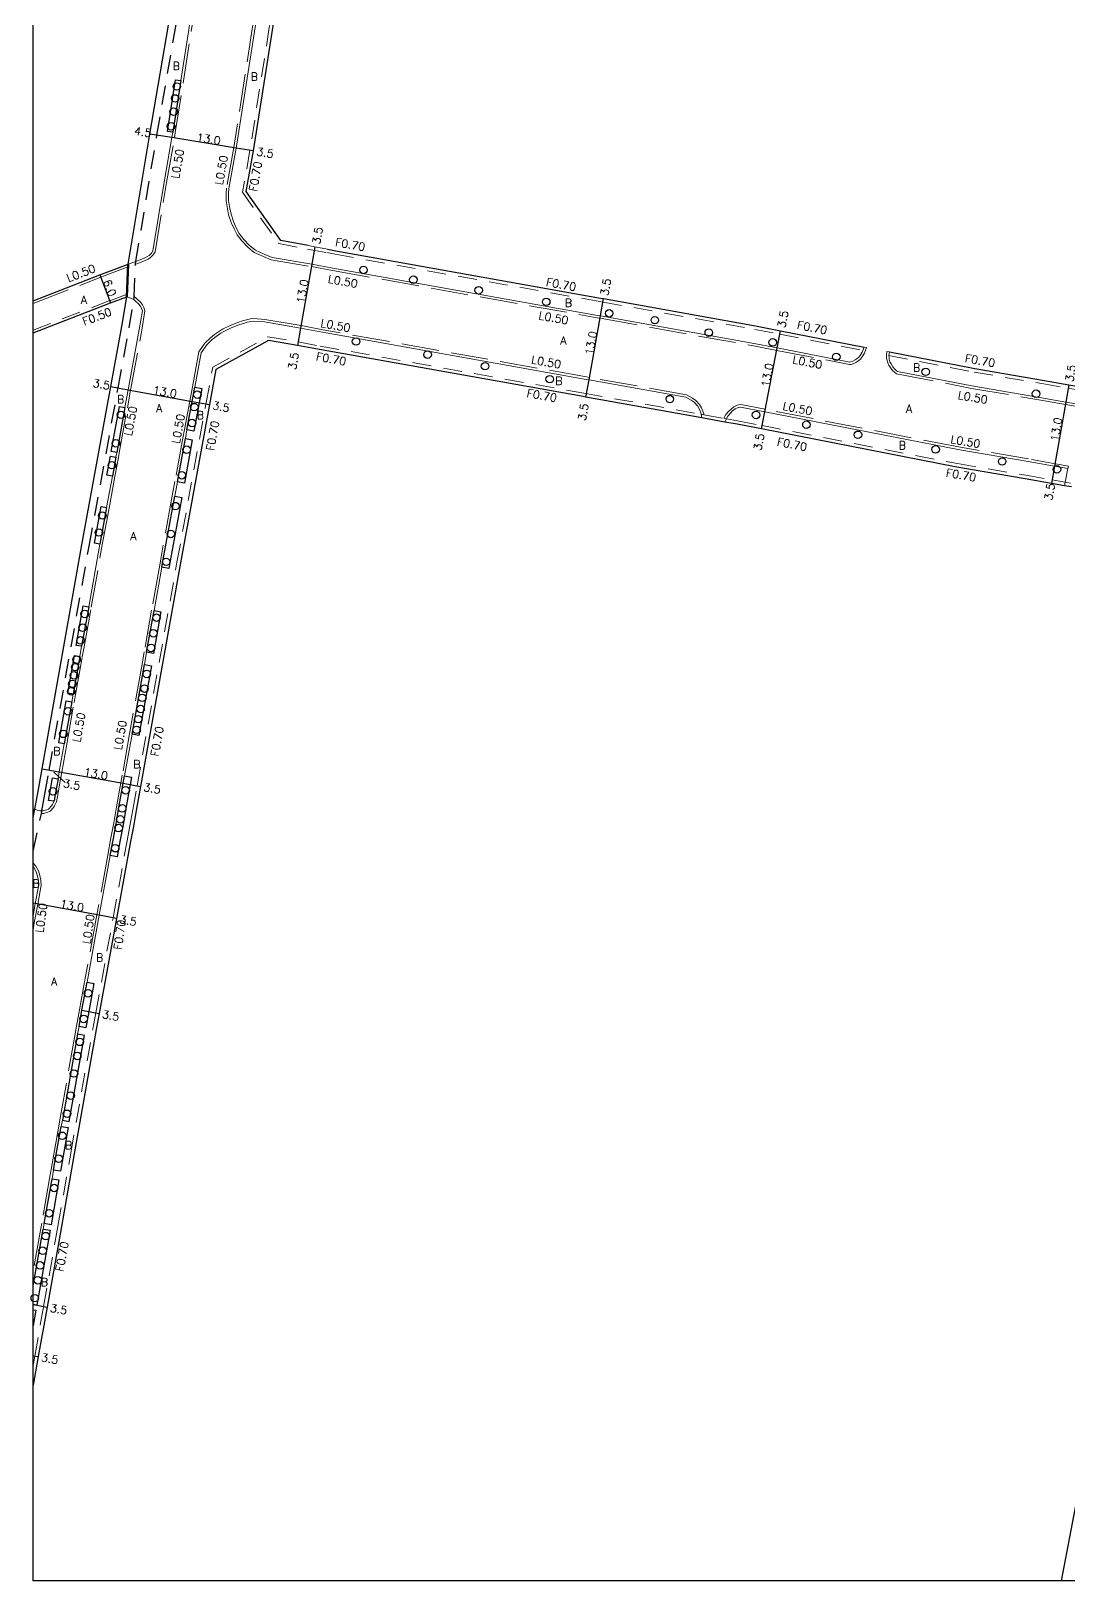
# Model space of a CAD drawing. Header units: metres. Extents: x -11200 to -10400, y -112200 to -111600.
# Drawn here: x -11200.4 to -10993, y -112200 to -111890.1 of the extents above; entities that cross this region are included whole.
import ezdxf

# ---------------------------------------------------------------- set-up
doc = ezdxf.new("R2010")
doc.units = ezdxf.units.M
doc.header["$LTSCALE"] = 2.5
for name, pattern in [('22320', [2.5, 1.5, -1]), ('2233000', [4, 3, -1]), ('51070', [2.5, 1.5, -1])]:
    doc.linetypes.add(name, pattern=pattern)
doc.layers.get('0').update_dxf_attribs({"color": 150, "lineweight": 50})
for name, color, linetype, lineweight in [('2101000', 177, 'Continuous', 30), ('2213000', 6, 'Continuous', 9), ('2232000', 4, '22320', 9), ('2233000', 62, '2233000', 9), ('9201100', 215, 'Continuous', 30), ('9202200', 155, 'Continuous', 60), ('9203500', 155, 'Continuous', 30)]:
    doc.layers.add(name, color=color, linetype=linetype, lineweight=lineweight)
for name, color, linetype in [('2236100', 96, 'Continuous'), ('2238000', 11, 'Continuous'), ('5107000', 24, '51070'), ('9201500', 222, 'Continuous'), ('9201600', 215, 'Continuous'), ('9202100', 82, 'Continuous'), ('999', 7, 'Continuous')]:
    doc.layers.add(name, color=color, linetype=linetype)
doc.styles.add('Dm_Anotation', font='txt.shx', dxfattribs={"bigfont": 'pscdm.shx'})

# ---------------------------------------------------------------- blocks, each defined once
blk = doc.blocks.new('223800')
at = {"color": 0, "linetype": 'Continuous'}
blk.add_circle((0, 0), 0.75, dxfattribs=at)

msp = doc.modelspace()

# ---------------------------------------------------------------- linework, layer by layer
at = {"layer": '2101000'}
for points in [[(-11145.03, -111933.02), (-11150.47, -111932), (-11157.41, -111922.2), (-11155.96, -111914.09), (-11152.11, -111889.54), (-11145.93, -111851.97), (-11144.99, -111846.24)], [(-11181.01, -111936.73), (-11176.69, -111910.73), (-11172.44, -111886.23), (-11171.88, -111882.87)], [(-11141.15, -111933.75), (-11139.5, -111934.06), (-11086.58, -111943.53), (-11085.97, -111943.63), (-11055.62, -111949.08), (-11050.6, -111950.06), (-11033.91, -111953.31)], [(-11200, -111944.04), (-11186.66, -111938.9), (-11181.01, -111936.73)], [(-11200, -111950.47), (-11184.5, -111944.5), (-11181.24, -111943.25)], [(-11199.64, -112045.72), (-11199.08, -112042.48), (-11198.21, -112037.62), (-11190.24, -111992.88), (-11184.43, -111961.22), (-11182.23, -111949.23), (-11181.24, -111943.25)], [(-10992.46, -111981.29), (-10993.87, -111981.04), (-10996.47, -111980.57), (-11001.74, -111979.63), (-11015.4, -111977.3), (-11054.43, -111969.69), (-11059.32, -111968.73), (-11061.75, -111968.3), (-11066.36, -111967.47), (-11089.51, -111963.32), (-11090.07, -111963.22), (-11142.74, -111953.8), (-11147.15, -111952.97), (-11152.96, -111951.99), (-11163.47, -111957.78), (-11164.76, -111964.82), (-11170.56, -111996.43), (-11178.52, -112041.14), (-11179.38, -112045.94), (-11179.94, -112049.15), (-11180.52, -112052.18), (-11183.32, -112067.54), (-11186.78, -112086.53), (-11187.37, -112089.76), (-11191.79, -112114.61), (-11194.33, -112129.16), (-11197.21, -112145.25), (-11198.98, -112155.15), (-11199.25, -112156.65), (-11200, -112160.84)], [(-11028.86, -111954.3), (-11011.77, -111957.63), (-10998.3, -111959.93), (-10993.03, -111960.87), (-10985.4, -111962.13)], [(-11200, -112045.74), (-11199.64, -112045.72)], [(-10994.44, -112200), (-10984.84, -112149.3)]]:
    msp.add_lwpolyline(points, dxfattribs=at)
at = {"layer": '2213000'}
for points in [[(-11181.01, -111936.73), (-11179.45, -111936.21), (-11177.92, -111935.62), (-11177.26, -111935.28), (-11176.83, -111934.99), (-11176.36, -111934.56), (-11176.05, -111934.09), (-11173.82, -111920.36), (-11172.25, -111911.45), (-11172.08, -111910.36), (-11170.46, -111900.04), (-11168.39, -111886.89), (-11168.32, -111886.47), (-11168.47, -111885.89), (-11168.71, -111885.29), (-11169.15, -111884.67), (-11169.85, -111884.06), (-11170.54, -111883.6), (-11170.67, -111883.51), (-11171.88, -111882.87)], [(-11033.91, -111953.31), (-11034.17, -111953.97), (-11034.32, -111954.33), (-11034.71, -111954.98), (-11035.03, -111955.38), (-11035.3, -111955.6), (-11035.71, -111955.89), (-11036.14, -111956.12), (-11036.62, -111956.29), (-11036.8, -111956.31), (-11051.27, -111953.49), (-11056.28, -111952.52), (-11086.59, -111947.08), (-11087.17, -111946.98), (-11140.07, -111937.52), (-11144.26, -111936.73), (-11152.25, -111935.38), (-11153.79, -111934.74), (-11155.58, -111933.95), (-11156.77, -111933), (-11157.9, -111931.79), (-11158.8, -111930.62), (-11159.38, -111929.46), (-11159.94, -111928.22), (-11160.44, -111926.77), (-11160.68, -111925.6), (-11160.94, -111924.02), (-11160.94, -111922.59), (-11160.86, -111921.63), (-11159.41, -111913.53), (-11155.56, -111888.99)], [(-11199.64, -112045.72), (-11199.21, -112045.88), (-11198.63, -112046.02), (-11198.23, -112046.04), (-11197.97, -112046.04), (-11197.25, -112045.83), (-11196.9, -112045.67), (-11196.31, -112045.06), (-11196.16, -112044.8), (-11195.81, -112044.1), (-11195.63, -112043.08), (-11195.01, -112039.6), (-11194.77, -112038.24), (-11193.77, -112032.64), (-11192.28, -112024.27), (-11192, -112022.69), (-11190.66, -112015.18), (-11190.29, -112013.14), (-11188.89, -112005.25), (-11186.79, -111993.5), (-11186.65, -111992.75), (-11185.31, -111985.4), (-11184.16, -111979.12), (-11183.46, -111975.31), (-11183.28, -111974.37), (-11181.64, -111965.4), (-11180.99, -111961.85), (-11178.78, -111949.83), (-11178.16, -111946.1), (-11178.31, -111945.61), (-11178.53, -111945.13), (-11178.9, -111944.65), (-11179.5, -111944.11), (-11179.87, -111943.82), (-11179.98, -111943.74), (-11181.24, -111943.25)], [(-11066.36, -111967.47), (-11066.45, -111966.74), (-11066.6, -111966.29), (-11066.85, -111965.69), (-11067.22, -111965.07), (-11067.91, -111964.36), (-11068.46, -111963.92), (-11069.57, -111963.34), (-11088.89, -111959.88), (-11089.49, -111959.77), (-11142.18, -111950.35), (-11146.53, -111949.53), (-11153.77, -111948.29), (-11155.9, -111948.12), (-11156.45, -111948.2), (-11157.21, -111948.36), (-11157.97, -111948.58), (-11158.71, -111948.83), (-11159.11, -111948.97), (-11160.52, -111949.53), (-11161.91, -111950.19), (-11162.49, -111950.54), (-11163.42, -111951.22), (-11164.23, -111951.83), (-11165.29, -111952.86), (-11166.42, -111954.46), (-11167.68, -111961.33), (-11168.2, -111964.19), (-11169.24, -111969.87), (-11169.56, -111971.61), (-11171.15, -111980.26), (-11171.68, -111983.14), (-11174, -111995.81), (-11174.27, -111997.33), (-11175.81, -112005.99), (-11177.3, -112014.31), (-11177.74, -112016.77), (-11180.22, -112030.72), (-11181.7, -112039.02), (-11181.97, -112040.52), (-11182.83, -112045.34), (-11183.39, -112048.55), (-11183.96, -112051.55), (-11184.59, -112054.99), (-11186.76, -112066.91), (-11189.2, -112080.3), (-11190.23, -112085.91), (-11190.82, -112089.14), (-11191.09, -112090.69), (-11194.15, -112107.87), (-11194.37, -112109.13), (-11195.24, -112114.01), (-11195.91, -112117.84), (-11196.21, -112119.59), (-11197.78, -112128.55), (-11197.97, -112129.64), (-11200, -112140.98)], [(-11028.86, -111954.3), (-11028.96, -111954.99), (-11028.93, -111955.4), (-11028.9, -111955.74), (-11028.75, -111956.3), (-11028.54, -111956.67), (-11028.15, -111957.24), (-11027.85, -111957.65), (-11027.43, -111958.04), (-11027.26, -111958.18), (-11012.4, -111961.07), (-10998.89, -111963.38), (-10993.62, -111964.32), (-10985.99, -111965.58)], [(-10993.87, -111981.04), (-10993.74, -111980.35), (-10993.21, -111977.6), (-10995.87, -111977.13), (-11001.14, -111976.18), (-11014.77, -111973.86), (-11053.76, -111966.25), (-11058.59, -111965.31), (-11059.11, -111965.4), (-11059.68, -111965.69), (-11060.19, -111966.09), (-11060.65, -111966.53), (-11061.13, -111967.11), (-11061.43, -111967.62), (-11061.45, -111967.64), (-11061.75, -111968.3)], [(-11200, -112067.04), (-11199.55, -112064.58), (-11198.87, -112060.85), (-11198.93, -112059.96), (-11199.13, -112059.07), (-11199.38, -112058.21), (-11199.87, -112057.38), (-11200, -112057.24)]]:
    msp.add_lwpolyline(points, dxfattribs=at)
at = {"layer": '2232000'}
for points in [[(-11145.68, -111846.12), (-11146.62, -111851.86), (-11152.8, -111889.43), (-11156.65, -111913.97), (-11158.15, -111922.37), (-11150.88, -111932.63), (-11145.16, -111933.71), (-11141.28, -111934.44), (-11139.63, -111934.75), (-11086.71, -111944.22), (-11086.1, -111944.32), (-11055.75, -111949.77), (-11050.74, -111950.74), (-11034.17, -111953.97)], [(-11141.15, -111933.75), (-11143.66, -111933.28), (-11145.03, -111933.02)], [(-11200, -111949.93), (-11184.68, -111944.04), (-11181.22, -111942.71)], [(-11200, -112156.9), (-11199.93, -112156.53), (-11199.67, -112155.03), (-11197.9, -112145.13), (-11195.02, -112129.03), (-11192.48, -112114.49), (-11188.06, -112089.64), (-11187.47, -112086.41), (-11184.01, -112067.41), (-11181.21, -112052.05), (-11180.63, -112049.02), (-11180.07, -112045.82), (-11179.21, -112041.01), (-11171.24, -111996.31), (-11165.45, -111964.7), (-11164.1, -111957.33), (-11153.08, -111951.26)], [(-11153.08, -111951.26), (-11147.02, -111952.28), (-11142.61, -111953.11), (-11089.95, -111962.53), (-11066.45, -111966.74), (-11066.24, -111966.78), (-11065.94, -111966.84), (-11061.96, -111967.55), (-11061.63, -111967.61), (-11061.45, -111967.64), (-11059.19, -111968.05), (-11054.3, -111969), (-11015.27, -111976.61), (-11001.62, -111978.94), (-10996.35, -111979.89), (-10992.34, -111980.6)], [(-11034.17, -111953.97), (-11033.91, -111953.31)], [(-11028.86, -111954.3), (-11028.96, -111954.99)], [(-11028.96, -111954.99), (-11011.9, -111958.32), (-10998.42, -111960.62), (-10993.15, -111961.56), (-10985.52, -111962.82)]]:
    msp.add_lwpolyline(points, dxfattribs=at)
at = {"layer": '2233000'}
for points in [[(-11179.54, -111936.77), (-11179.28, -111936.68), (-11177.71, -111936.07), (-11177, -111935.71), (-11176.52, -111935.38), (-11175.97, -111934.88), (-11175.58, -111934.28), (-11173.33, -111920.44), (-11171.75, -111911.53), (-11171.58, -111910.44), (-11169.96, -111900.12), (-11167.9, -111886.97), (-11167.81, -111886.45), (-11167.99, -111885.73), (-11168.27, -111885.05), (-11168.77, -111884.33), (-11169.54, -111883.67), (-11170.41, -111883.08), (-11170.45, -111883.06)], [(-11156.06, -111888.91), (-11159.91, -111913.45), (-11161.36, -111921.57), (-11161.44, -111922.57), (-11161.44, -111924.06), (-11161.17, -111925.69), (-11160.92, -111926.9), (-11160.4, -111928.4), (-11159.84, -111929.67), (-11159.23, -111930.88), (-11158.28, -111932.11), (-11157.11, -111933.37), (-11155.84, -111934.38), (-11153.98, -111935.2), (-11152.39, -111935.86), (-11144.35, -111937.22), (-11140.16, -111938.01), (-11087.25, -111947.47), (-11086.68, -111947.57), (-11056.37, -111953.01), (-11051.37, -111953.98), (-11036.81, -111956.82), (-11036.51, -111956.78), (-11035.94, -111956.58), (-11035.45, -111956.32), (-11034.99, -111956), (-11034.67, -111955.73), (-11034.3, -111955.27), (-11033.87, -111954.56), (-11033.71, -111954.16), (-11033.41, -111953.41)], [(-11200, -111944.58), (-11186.48, -111939.37), (-11181.03, -111937.27)], [(-11198.34, -112046.53), (-11197.91, -112046.55), (-11197.08, -112046.3), (-11196.6, -112046.09), (-11195.91, -112045.36), (-11195.72, -112045.03), (-11195.33, -112044.26), (-11195.14, -112043.17), (-11194.52, -112039.68), (-11194.28, -112038.33), (-11193.28, -112032.72), (-11191.78, -112024.35), (-11191.5, -112022.77), (-11190.16, -112015.26), (-11189.8, -112013.23), (-11188.39, -112005.34), (-11186.3, -111993.59), (-11186.16, -111992.84), (-11184.81, -111985.49), (-11183.66, -111979.21), (-11182.96, -111975.4), (-11182.79, -111974.46), (-11181.15, -111965.49), (-11180.5, -111961.94), (-11178.29, -111949.92), (-11177.64, -111946.06), (-11177.85, -111945.43), (-11178.1, -111944.87), (-11178.53, -111944.32), (-11179.17, -111943.72), (-11179.56, -111943.42), (-11179.73, -111943.3), (-11179.79, -111943.27)], [(-11069.41, -111962.86), (-11088.8, -111959.38), (-11089.4, -111959.28), (-11142.09, -111949.85), (-11146.45, -111949.03), (-11153.71, -111947.79), (-11155.92, -111947.62), (-11156.53, -111947.7), (-11157.34, -111947.87), (-11158.12, -111948.1), (-11158.88, -111948.36), (-11159.29, -111948.5), (-11160.72, -111949.07), (-11162.14, -111949.75), (-11162.77, -111950.12), (-11163.71, -111950.82), (-11164.56, -111951.45), (-11165.68, -111952.53), (-11166.89, -111954.27), (-11168.17, -111961.24), (-11168.69, -111964.1), (-11169.73, -111969.78), (-11170.05, -111971.52), (-11171.64, -111980.17), (-11172.17, -111983.05), (-11174.49, -111995.72), (-11174.76, -111997.24), (-11176.31, -112005.91), (-11177.79, -112014.22), (-11178.23, -112016.68), (-11180.72, -112030.63), (-11182.19, -112038.93), (-11182.46, -112040.43), (-11183.32, -112045.25), (-11183.88, -112048.46), (-11184.45, -112051.46), (-11185.08, -112054.9), (-11187.25, -112066.82), (-11189.7, -112080.21), (-11190.72, -112085.82), (-11191.31, -112089.06), (-11191.58, -112090.6), (-11194.64, -112107.78), (-11194.86, -112109.04), (-11195.73, -112113.92), (-11196.4, -112117.75), (-11196.71, -112119.5), (-11198.27, -112128.46), (-11198.46, -112129.55), (-11200, -112138.14)], [(-11033.41, -111953.41), (-11033.91, -111953.31)], [(-11029.35, -111954.2), (-11029.47, -111954.97), (-11029.43, -111955.44), (-11029.4, -111955.83), (-11029.21, -111956.49), (-11028.97, -111956.94), (-11028.56, -111957.53), (-11028.23, -111957.98), (-11027.76, -111958.42), (-11027.47, -111958.64), (-11012.48, -111961.57), (-10998.98, -111963.87), (-10993.7, -111964.82), (-10986.07, -111966.07)], [(-11028.86, -111954.3), (-11029.35, -111954.2)], [(-11065.94, -111966.84), (-11065.96, -111966.64), (-11066.13, -111966.12), (-11066.4, -111965.47), (-11066.82, -111964.77), (-11067.58, -111963.98), (-11068.19, -111963.5), (-11069.41, -111962.86)], [(-11061.96, -111967.55), (-11061.88, -111967.38), (-11061.54, -111966.82), (-11061.02, -111966.19), (-11060.52, -111965.71), (-11059.95, -111965.26), (-11059.27, -111964.92), (-11058.58, -111964.8)], [(-10993.21, -111977.6), (-10993.1, -111977.11), (-11001.05, -111975.69), (-11014.68, -111973.36), (-11053.66, -111965.76), (-11058.58, -111964.8)], [(-11200, -112069.82), (-11199.75, -112068.45), (-11199.06, -112064.67), (-11198.37, -112060.88), (-11198.44, -112059.89), (-11198.64, -112058.95), (-11198.91, -112058.01), (-11199.47, -112057.08), (-11200, -112056.51)]]:
    msp.add_lwpolyline(points, dxfattribs=at)
at = {"layer": '2236100'}
for points in [[(-11170.46, -111900.04), (-11172.08, -111910.36), (-11173.16, -111910.19), (-11171.54, -111899.87), (-11170.46, -111900.04)], [(-11167.68, -111961.33), (-11166.3, -111961.58), (-11166.82, -111964.45), (-11167.87, -111970.15), (-11169.24, -111969.87), (-11168.2, -111964.19)], [(-11181.64, -111965.4), (-11183.28, -111974.37), (-11184.37, -111974.17), (-11182.72, -111965.2), (-11181.64, -111965.4)], [(-11169.56, -111971.61), (-11168.19, -111971.88), (-11169.77, -111980.51), (-11171.15, -111980.26), (-11169.56, -111971.61)], [(-11184.16, -111979.12), (-11185.24, -111978.92), (-11184.54, -111975.11), (-11183.46, -111975.31)], [(-11171.68, -111983.14), (-11170.3, -111983.4), (-11172.62, -111996.06), (-11172.89, -111997.57), (-11174.27, -111997.33), (-11174, -111995.81)], [(-11186.65, -111992.75), (-11187.74, -111992.55), (-11186.39, -111985.2), (-11185.31, -111985.4)], [(-11188.89, -112005.25), (-11190.29, -112013.14), (-11191.38, -112012.95), (-11189.97, -112005.06), (-11188.89, -112005.25)], [(-11175.81, -112005.99), (-11174.44, -112006.24), (-11175.92, -112014.55), (-11177.3, -112014.31), (-11175.81, -112005.99)], [(-11192, -112022.69), (-11193.08, -112022.49), (-11191.74, -112014.98), (-11190.66, -112015.18)], [(-11177.74, -112016.77), (-11176.36, -112017.01), (-11178.84, -112030.97), (-11180.22, -112030.72)], [(-11193.77, -112032.64), (-11194.85, -112032.44), (-11193.36, -112024.07), (-11192.28, -112024.27)], [(-11195.81, -112044.1), (-11196.9, -112043.94), (-11196.72, -112042.89), (-11196.09, -112039.4), (-11195.01, -112039.6), (-11195.63, -112043.08)], [(-11184.59, -112054.99), (-11183.96, -112051.55), (-11183.39, -112048.55), (-11182.83, -112045.34), (-11181.97, -112040.52), (-11181.7, -112039.02), (-11180.33, -112039.32), (-11180.59, -112040.77), (-11181.45, -112045.58), (-11182.01, -112048.8), (-11182.59, -112051.81), (-11183.21, -112055.25)], [(-11189.44, -112089.39), (-11190.82, -112089.14), (-11190.23, -112085.91), (-11189.2, -112080.3), (-11187.83, -112080.55), (-11188.85, -112086.16)], [(-11191.09, -112090.69), (-11194.15, -112107.87), (-11192.77, -112108.11), (-11189.71, -112090.94)], [(-11195.91, -112117.84), (-11195.24, -112114.01), (-11194.37, -112109.13), (-11192.99, -112109.37), (-11193.86, -112114.25), (-11194.53, -112118.08)], [(-11197.78, -112128.55), (-11196.21, -112119.59), (-11194.83, -112119.83), (-11196.4, -112128.79)]]:
    msp.add_lwpolyline(points, close=True, dxfattribs=at)
for points in [[(-11200, -112140.98), (-11197.97, -112129.64), (-11196.59, -112129.88), (-11199.27, -112144.88), (-11200, -112144.75)], [(-11200, -112145.78), (-11199.45, -112145.88), (-11200, -112148.94)]]:
    msp.add_lwpolyline(points, dxfattribs=at)
at = {"layer": '5107000'}
for points in [[(-11200, -112054.07), (-11198.34, -112046.53), (-11198.26, -112046.17), (-11198.23, -112046.04), (-11197.65, -112042.73), (-11196.79, -112037.88), (-11188.81, -111993.13), (-11183, -111961.48), (-11180.8, -111949.48), (-11179.87, -111943.82), (-11179.8, -111943.39), (-11179.79, -111943.27), (-11179.56, -111936.87), (-11179.54, -111936.77), (-11179.45, -111936.21), (-11175.26, -111910.97), (-11171.01, -111886.47)], [(-11181.24, -111943.25), (-11181.22, -111942.71), (-11181.03, -111937.27), (-11181.01, -111936.73)], [(-11200, -112047.34), (-11199.64, -112045.72)]]:
    msp.add_lwpolyline(points, dxfattribs=at)
at = {"layer": '9201100'}
for points in [[(-11172.25, -111911.45), (-11176.69, -111910.73)], [(-11159.41, -111913.53), (-11172.25, -111911.45)], [(-11155.96, -111914.09), (-11159.41, -111913.53)], [(-11143.66, -111933.28), (-11144.26, -111936.73)], [(-11144.26, -111936.73), (-11146.53, -111949.53)], [(-11186.66, -111938.9), (-11184.5, -111944.5)], [(-11086.59, -111947.08), (-11085.97, -111943.63)], [(-11088.89, -111959.88), (-11086.59, -111947.08)], [(-11146.53, -111949.53), (-11147.15, -111952.97)], [(-11051.27, -111953.49), (-11050.6, -111950.06)], [(-11053.76, -111966.25), (-11051.27, -111953.49)], [(-11089.51, -111963.32), (-11088.89, -111959.88)], [(-11184.43, -111961.22), (-11180.99, -111961.85)], [(-11180.99, -111961.85), (-11168.2, -111964.19)], [(-10993.03, -111960.87), (-10993.62, -111964.32)], [(-11168.2, -111964.19), (-11164.76, -111964.82)], [(-10993.62, -111964.32), (-10995.87, -111977.13)], [(-11054.43, -111969.69), (-11053.76, -111966.25)], [(-10995.87, -111977.13), (-10996.47, -111980.57)], [(-11198.21, -112037.62), (-11194.77, -112038.24)], [(-11194.77, -112038.24), (-11181.97, -112040.52)], [(-11181.97, -112040.52), (-11178.52, -112041.14)], [(-11199.55, -112064.58), (-11200, -112064.5)], [(-11186.76, -112066.91), (-11199.55, -112064.58)], [(-11183.32, -112067.54), (-11186.76, -112066.91)], [(-11190.23, -112085.91), (-11186.78, -112086.53)], [(-11200, -112144.75), (-11197.21, -112145.25)], [(-11200, -112154.97), (-11198.98, -112155.15)]]:
    msp.add_lwpolyline(points, dxfattribs=at)
at = {"layer": '9201600'}
msp.add_lwpolyline([(-11195.86, -112038.27), (-11193.56, -112040.36)], dxfattribs=at)
at = {"layer": '9202200'}
msp.add_lwpolyline([(-11181.01, -111936.73), (-11181.24, -111943.25)], dxfattribs=at)
at = {"layer": '999'}
msp.add_lwpolyline([(-11200, -111600), (-10400, -111600), (-10400, -112200), (-11200, -112200)], close=True, dxfattribs=at)

# ---------------------------------------------------------------- block references
at = {"layer": '2238000'}
for p in [(-11171.27, -111901.23), (-11171.6, -111903.61), (-11171.89, -111906.27), (-11172.42, -111909.17), (-11133.96, -111937.9), (-11124, -111939.85), (-11110.95, -111941.97), (-11097.45, -111944.28), (-11084.87, -111946.57), (-11075.75, -111947.93), (-11064.96, -111950.42), (-11135.46, -111952.21), (-11052.19, -111952.38), (-11121.15, -111954.82), (-11109.68, -111957.14), (-11039.48, -111955.26), (-11096.75, -111959.73), (-11021.6, -111958.26), (-11167.16, -111962.83), (-11072.75, -111963.72), (-10999.55, -111962.64), (-11182.43, -111966.86), (-11167.78, -111965.32), (-11168.22, -111968.5), (-11055.52, -111966.89), (-11045.44, -111968.83), (-11183.45, -111972.55), (-11035.15, -111970.85), (-11169.3, -111973.84), (-11019.63, -111973.77), (-11184.24, -111976.92), (-11170.27, -111978.95), (-11006.33, -111976.19), (-10995.37, -111977.76), (-11171.54, -111985.11), (-11186.16, -111986.99), (-11186.84, -111990.39), (-11172.47, -111990.67), (-11173.41, -111996.25), (-11189.68, -112006.67), (-11190.1, -112009.42), (-11175.34, -112007.41), (-11190.53, -112011.96), (-11175.98, -112010.53), (-11191.31, -112015.8), (-11176.43, -112013.47), (-11191.81, -112018.95), (-11191.59, -112017.31), (-11177.28, -112018.66), (-11192.39, -112022.13), (-11192.14, -112020.64), (-11177.73, -112021.59), (-11178.52, -112025.67), (-11178.17, -112023.44), (-11193.02, -112026.14), (-11178.97, -112027.71), (-11193.95, -112030.65), (-11179.32, -112029.84), (-11196.02, -112042.14), (-11181.51, -112041.92), (-11182.18, -112045.54), (-11182.91, -112049.47), (-11182.57, -112047.73), (-11183.58, -112053.51), (-11189.01, -112082.51), (-11189.88, -112087.64), (-11190.68, -112092.22), (-11191.18, -112095.04), (-11191.83, -112098.55), (-11192.5, -112102.97), (-11193.21, -112106.59), (-11194.16, -112110.99), (-11194.89, -112115.56), (-11195.79, -112121.43), (-11196.79, -112126.49), (-11197.47, -112131.05), (-11198.07, -112133.97), (-11198.6, -112136.9), (-11199.03, -112139.88), (-11199.66, -112143.45)]:
    msp.add_blockref('223800', p, dxfattribs=at)

# ---------------------------------------------------------------- texts
at = {"layer": '9201500', "style": 'Dm_Anotation'}
for s, rotation, p in [('4.5', 350.7821, (-11179.88, -111910.84)), ('13.0', 350.78, (-11167.39, -111912.13)), ('3.5', 350.7798, (-11155.45, -111914.98)), ('3.5', 80.0499, (-11142.66, -111932.85)), ('6.0', 291.0553, (-11186.06, -111940.18)), ('13.0', 79.9296, (-11145.78, -111944.68)), ('3.5', 79.8312, (-11085.07, -111943.14)), ('3.5', 78.9665, (-11049.69, -111949.57)), ('13.0', 79.8316, (-11088.12, -111955.03)), ('3.5', 79.9361, (-11147.48, -111957.93)), ('13.0', 78.9657, (-11052.92, -111961.42)), ('3.5', 349.6087, (-11188.17, -111961.23)), ('3.5', 80.314, (-10992.13, -111960.37)), ('13.0', 349.6087, (-11176.15, -111962.63)), ('3.5', 349.6089, (-11164.26, -111965.73)), ('3.5', 79.8332, (-11089.57, -111968.13)), ('13.0', 80.0501, (-10995.12, -111972.28)), ('3.5', 78.9649, (-11054.48, -111974.11)), ('3.5', 80.0498, (-10996.35, -111984.06)), ('3.5', 349.8912, (-11194.09, -112041.28)), ('13.0', 349.8912, (-11189.93, -112039)), ('3.5', 349.8912, (-11178.02, -112042.04)), ('13.0', 349.6647, (-11194.71, -112065.36)), ('3.5', 349.6647, (-11182.82, -112068.44)), ('3.5', 349.6647, (-11186.29, -112087.44)), ('3.5', 349.8669, (-11196.71, -112146.15)), ('3.5', 349.8668, (-11198.48, -112156.05))]:
    msp.add_text(s, height=1.6, rotation=rotation, dxfattribs=at).set_placement(p)
at = {"layer": '9202100', "style": 'Dm_Anotation'}
for s, p in [('B', (-11172.1, -111897.92)), ('B', (-11156.49, -111900.05)), ('A', (-11190.45, -111944.7)), ('B', (-11093.73, -111945.28)), ('A', (-11094.64, -111952.81)), ('B', (-11024.15, -111958.22)), ('B', (-11095.64, -111960.88)), ('B', (-11183.22, -111964.55)), ('A', (-11175.43, -111966.36)), ('B', (-11167.29, -111967.72)), ('A', (-11025.55, -111966.43)), ('B', (-11026.99, -111973.76)), ('A', (-11180.58, -111991.95)), ('B', (-11195.96, -112034.89)), ('B', (-11179.99, -112037.53)), ('B', (-11200.12, -112061.34)), ('B', (-11187.43, -112076.17)), ('A', (-11196.42, -112080.94)), ('B', (-11193.63, -112113.7)), ('B', (-11198.45, -112141.04))]:
    msp.add_text(s, height=1.6, dxfattribs=at).set_placement(p)
at = {"layer": '9203500', "style": 'Dm_Anotation'}
for s, rotation, p in [('L0.50', 79.8753, (-11170.87, -111919.78)), ('L0.50', 79.8753, (-11162.11, -111921.03)), ('F0.70', 79.8753, (-11155.29, -111922.32)), ('F0.70', 349.8621, (-11139.73, -111933.07)), ('L0.50', 21.0561, (-11192.93, -111940.36)), ('L0.50', 349.8621, (-11141.16, -111940.44)), ('F0.70', 349.8621, (-11097.57, -111941.06)), ('F0.50', 21.0561, (-11189.76, -111949.05)), ('L0.50', 349.8621, (-11099.05, -111947.74)), ('L0.50', 349.8621, (-11142.62, -111949.27)), ('F0.70', 348.9644, (-11047.4, -111949.63)), ('F0.70', 349.8621, (-11143.53, -111955.95)), ('L0.50', 349.8621, (-11100.52, -111956.57)), ('L0.50', 348.9644, (-11048.31, -111956.54)), ('F0.70', 350.3152, (-11013.84, -111956.3)), ('F0.70', 349.8621, (-11101.43, -111963.25)), ('L0.50', 350.3167, (-11015.27, -111963.67)), ('L0.50', 79.6088, (-11180.29, -111971.17)), ('L0.50', 348.9644, (-11050.29, -111965.83)), ('L0.50', 79.6088, (-11170.72, -111972.72)), ('F0.70', 79.6088, (-11163.87, -111974.16)), ('F0.70', 348.9653, (-11051.43, -111972.98)), ('L0.50', 350.3147, (-11016.73, -111972.5)), ('F0.70', 350.3124, (-11017.64, -111979.18)), ('L0.50', 79.8914, (-11190.59, -112032.42)), ('L0.50', 79.8914, (-11182.32, -112033.98)), ('F0.70', 79.8914, (-11174.95, -112035.26)), ('L0.50', 82.3372, (-11197.97, -112070.5)), ('L0.50', 82.3372, (-11188.53, -112072.73)), ('F0.70', 82.3372, (-11182.33, -112073.9)), ('F0.70', 79.867, (-11193.97, -112138.24))]:
    msp.add_text(s, height=1.6, rotation=rotation, dxfattribs=at).set_placement(p)

doc.saveas('drawing.dxf')
